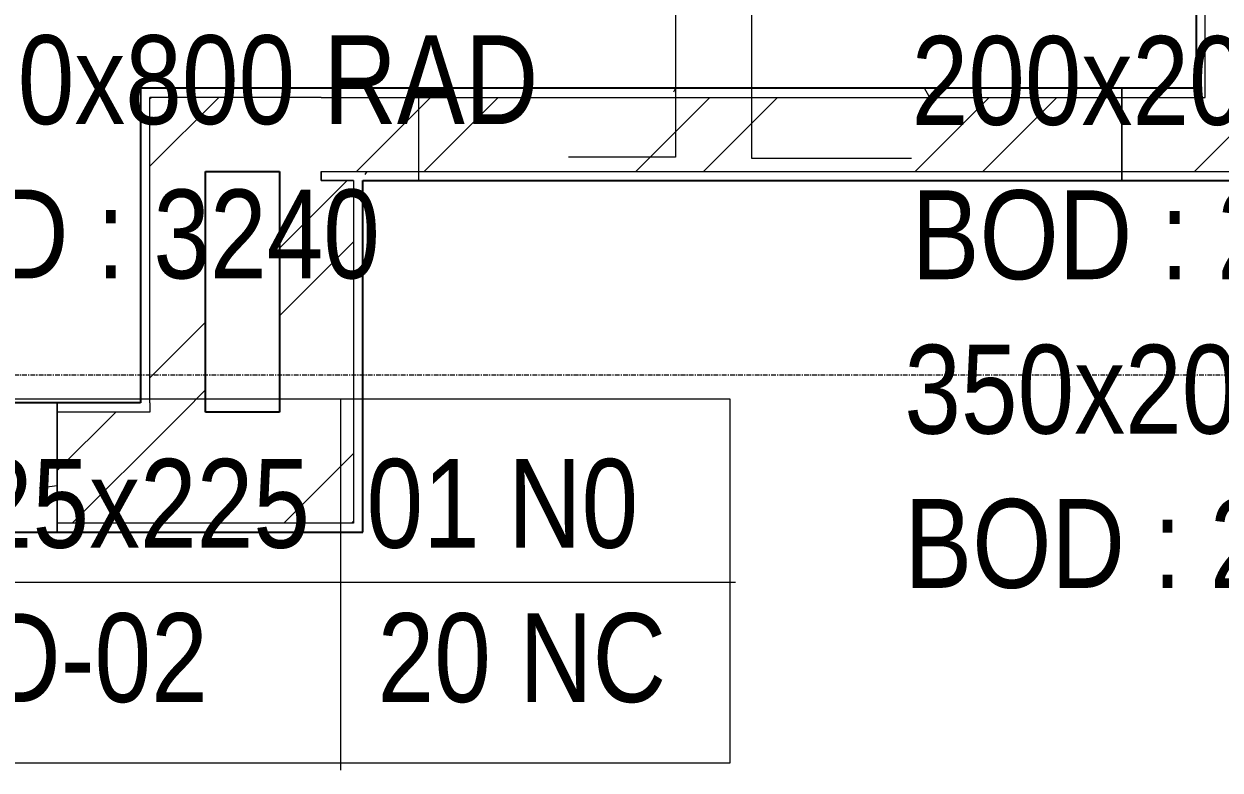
# Model space of a CAD drawing. Header units: inches. Extents: x -83664 to 20107, y -47222 to 19398.
# Drawn here: x -24262 to -21032, y -42332 to -40316 of the extents above; entities that cross this region are included whole.
import ezdxf

# ---------------------------------------------------------------- set-up
doc = ezdxf.new("R2010")
doc.units = ezdxf.units.IN
doc.header["$MEASUREMENT"] = 0
doc.linetypes.add('Grid Line', pattern=[22.225, 12.7, -3.175, 3.175, -3.175])
doc.layers.add('A-DETL', color=7, linetype='Continuous', lineweight=18, true_color=0x00a600)
for name, color, linetype, lineweight in [('A-WALL', 7, 'Continuous', 9), ('A-WALL-PATT', 7, 'Continuous', 25), ('G-ANNO-TEXT', 7, 'Continuous', 9), ('M-HVAC-DUCT-IDEN', 7, 'Continuous', 18), ('S-GRID', 7, 'Continuous', 9)]:
    doc.layers.add(name, color=color, linetype=linetype, lineweight=lineweight)
doc.styles.add('Arial Narrow_21', font='ARIALN.TTF', dxfattribs={"height": 240})
pattern_1 = [(0, (0, 0), (1219.2, 304.8), [50.292, -864.108, 50.292, -864.108, -4876.8]), (0, (0, 0), (1219.2, 304.8), [-1828.8, 50.292, -1778.508, 50.292, -864.108, -2133.6]), (0, (0, 0), (1219.2, 304.8), [-4572, 50.292, -559.308, 50.292, -1473.708]), (120, (457.2, 152.4), (-873.56454, 903.4582), [50.292, -864.108, 50.292, -864.108, -4876.8]), (120, (457.2, 152.4), (-873.56454, 903.4582), [-1828.8, 50.292, -1778.508, 50.292, -864.108, -2133.6]), (120, (457.2, 152.4), (-873.56454, 903.4582), [-4572, 50.292, -559.308, 50.292, -1473.708]), (240, (609.6, 762), (-345.63546, -1208.2582), [50.292, -864.108, 50.292, -864.108, -4876.8]), (240, (609.6, 762), (-345.63546, -1208.2582), [-1828.8, 50.292, -1778.508, 50.292, -864.108, -2133.6]), (240, (609.6, 762), (-345.63546, -1208.2582), [-4572, 50.292, -559.308, 50.292, -1473.708])]
pattern_2 = [(45, (0, 0), (-377.1708, 377.1708), []), (45, (0, 571.5), (-377.1708, 377.1708), [])]

# ---------------------------------------------------------------- blocks, each defined once
blk = doc.blocks.new('SMBZ_Hospital Arch Model_2026_01_29_rvt-1-FIRST FLOOR AC CONDITIONING LAYOUT - PART A')
at = {"layer": 'A-WALL-PATT', "lineweight": 9, "true_color": 0xbbbbbb}
h = blk.add_hatch(dxfattribs=at)
h.set_pattern_fill('FP_13', color=9, style=0, pattern_type=2)
h.set_pattern_definition(pattern_1)
h.paths.add_polyline_path([(130384.4, 57882.7), (130384.4, 62007.7), (130359.4, 62007.7), (130359.4, 57882.7)])
h = blk.add_hatch(dxfattribs=at)
h.set_pattern_fill('FP_12', color=9, style=0, pattern_type=2)
h.set_pattern_definition(pattern_2)
h.paths.add_polyline_path([(130584.4, 57857.7), (130584.4, 61807.7), (130384.4, 61807.7), (130384.4, 57857.7)])
h = blk.add_hatch(dxfattribs=at)
h.set_pattern_fill('FP_12', color=9, style=0, pattern_type=2)
h.set_pattern_definition(pattern_2)
h.paths.add_polyline_path([(127884.4, 57657.7), (127996.9, 57657.7), (127996.9, 57857.7), (127534.4, 57857.7), (127534.4, 57657.7), (127684.4, 57657.7)])
h = blk.add_hatch(dxfattribs=at)
h.set_pattern_fill('FP_12', color=9, style=0, pattern_type=2)
h.set_pattern_definition(pattern_2)
h.paths.add_polyline_path([(127996.9, 57657.7), (128659.4, 57657.7), (128659.4, 57857.7), (127996.9, 57857.7)])
h = blk.add_hatch(dxfattribs=at)
h.set_pattern_fill('FP_13', color=9, style=0, pattern_type=2)
h.set_pattern_definition(pattern_1)
h.paths.add_polyline_path([(131332.4, 57857.7), (131780.1, 57857.7), (131780.1, 57882.7), (130609.4, 57882.7), (130609.4, 57857.7)])
h.paths.add_polyline_path([(129750.1, 57857.7), (130384.4, 57857.7), (130384.4, 57882.7), (128659.4, 57882.7), (128659.4, 57857.7)])
h = blk.add_hatch(dxfattribs=at)
h.set_pattern_fill('FP_12', color=9, style=0, pattern_type=2)
h.set_pattern_definition(pattern_2)
h.paths.add_polyline_path([(131780.1, 57657.7), (131780.1, 57857.7), (128659.4, 57857.7), (128659.4, 57657.7), (131332.4, 57657.7)])
h = blk.add_hatch(dxfattribs=at)
h.set_pattern_fill('FP_12', color=9, style=0, pattern_type=2)
h.set_pattern_definition(pattern_2)
h.paths.add_polyline_path([(127684.4, 57007.7), (127684.4, 57657.7), (127534.4, 57657.7), (127534.4, 57007.7), (127596.9, 57007.7)])
h = blk.add_hatch(dxfattribs=at)
h.set_pattern_fill('FP_12', color=9, style=0, pattern_type=2)
h.set_pattern_definition(pattern_2)
h.paths.add_polyline_path([(127884.4, 57007.7), (128084.4, 57007.7), (128084.4, 57632.7), (127996.9, 57632.7), (127996.9, 57657.7), (127884.4, 57657.7), (127884.4, 57479.2)])
h = blk.add_hatch(dxfattribs=at)
h.set_pattern_fill('FP_13', color=9, style=0, pattern_type=2)
h.set_pattern_definition(pattern_1)
h.paths.add_polyline_path([(128659.4, 57632.7), (128659.4, 57657.7), (127996.9, 57657.7), (127996.9, 57632.7), (128167.9, 57632.7)])
h = blk.add_hatch(dxfattribs=at)
h.set_pattern_fill('FP_13', color=9, style=0, pattern_type=2)
h.set_pattern_definition(pattern_1)
h.paths.add_polyline_path([(128659.4, 57632.7), (131780.1, 57632.7), (131780.1, 57657.7), (128659.4, 57657.7)])
h = blk.add_hatch(dxfattribs=at)
h.set_pattern_fill('FP_13', color=9, style=0, pattern_type=2)
h.set_pattern_definition(pattern_1)
h.paths.add_polyline_path([(128084.4, 56707.7), (128109.4, 56707.7), (128109.4, 57632.7), (128084.4, 57632.7), (128084.4, 56849.2)])
h = blk.add_hatch(dxfattribs=at)
h.set_pattern_fill('FP_14', color=9, style=0, pattern_type=2)
h.set_pattern_definition([(50, (0, 0), (1093.1044, -95.634), [114.3, -1257.3]), (355, (0, 0), (-211.4575, 1146.341), [91.44, -1005.84]), (100.451, (91.1, -8), (881.656, 1050.7), [97.14, -1068.54]), (46.184, (0, 304.8), (1626.475, -252.257), [171.45, -1885.95]), (96.636, (135.5, 283.8), (1424.416, 1484.565), [145.71, -1602.811]), (351.184, (0, 304.8), (1424.43, 1484.551), [137.16, -1508.76]), (21, (152.4, 228.6), (909.6863, -613.591), [114.3, -1257.3]), (326, (152.4, 228.6), (370.812, 1105.129), [91.44, -1005.84]), (71.451, (228.2, 177.5), (1280.503, 491.528), [97.14, -1068.54]), (37.5, (0, 0), (18.5313, 507.3303), [50.292, -943.356, 50.292, -970.788, -1009.65]), (37.5, (0, 0), (18.5313, 507.3303), [-2014.728, 50.292, -959.358]), (7.5, (0, 0), (400.9178, 601.0836), [50.292, -531.876, 50.292, -920.496, -384.81]), (7.5, (0, 0), (400.9178, 601.0836), [-1552.956, 50.292, -334.518]), (327.5, (-339.85, 0), (813.5452, -34.3737), [50.292, -330.708, 50.292, -1138.428, -1577.34]), (327.5, (-339.85, 0), (813.5452, -34.3737), [-1569.72, 50.292, -1527.048]), (317.5, (-492.25, 0), (888.7755, 152.56), [50.292, -445.008, 50.292, -739.14, -1120.14]), (317.5, (-492.25, 0), (888.7755, 152.56), [-1284.732, 50.292, -1069.848])])
h.paths.add_polyline_path([(127284.4, 56682.7), (127284.4, 57032.7), (124909.4, 57032.7), (124909.4, 56682.7), (126585.6, 56682.7)])
h = blk.add_hatch(dxfattribs=at)
h.set_pattern_fill('FP_13', color=9, style=0, pattern_type=2)
h.set_pattern_definition(pattern_1)
h.paths.add_polyline_path([(127284.4, 57007.7), (127534.4, 57007.7), (127534.4, 57032.7), (127284.4, 57032.7)])
h = blk.add_hatch(dxfattribs=at)
h.set_pattern_fill('FP_12', color=9, style=0, pattern_type=2)
h.set_pattern_definition(pattern_2)
h.paths.add_polyline_path([(127284.4, 56707.7), (127596.9, 56707.7), (127596.9, 57007.7), (127284.4, 57007.7)])
h = blk.add_hatch(dxfattribs=at)
h.set_pattern_fill('FP_12', color=9, style=0, pattern_type=2)
h.set_pattern_definition(pattern_2)
h.paths.add_polyline_path([(128084.4, 56707.7), (128084.4, 57007.7), (127596.9, 57007.7), (127596.9, 56707.7)])
h = blk.add_hatch(dxfattribs=at)
h.set_pattern_fill('FP_13', color=9, style=0, pattern_type=2)
h.set_pattern_definition(pattern_1)
h.paths.add_polyline_path([(127596.9, 56682.7), (128109.4, 56682.7), (128109.4, 56707.7), (127596.9, 56707.7)])
at = {"layer": 'A-WALL', "color": 9, "lineweight": 25, "true_color": 0xbbbbbb}
for p, q in [((130359.4, 61782.7), (130359.4, 57882.7)), ((127996.9, 57882.7), (127509.4, 57882.7)), ((127509.4, 57882.7), (127509.4, 57857.7)), ((127509.4, 57857.7), (127509.4, 57657.7)), ((128659.4, 57882.7), (127996.9, 57882.7)), ((130359.4, 57882.7), (128659.4, 57882.7)), ((127509.4, 57657.7), (127509.4, 57032.7)), ((127684.4, 57007.7), (127684.4, 57657.7)), ((127684.4, 57657.7), (127884.4, 57657.7)), ((127884.4, 57657.7), (127884.4, 57007.7)), ((128109.4, 57632.7), (128659.4, 57632.7)), ((128109.4, 57007.7), (128109.4, 57632.7)), ((128659.4, 57632.7), (131780.1, 57632.7)), ((127284.4, 57032.7), (124909.4, 57032.7)), ((127509.4, 57032.7), (127284.4, 57032.7)), ((127884.4, 57007.7), (127684.4, 57007.7)), ((128109.4, 56707.7), (128109.4, 57007.7)), ((128109.4, 56682.7), (128109.4, 56707.7)), ((124909.4, 56682.7), (127284.4, 56682.7)), ((127284.4, 56682.7), (127596.9, 56682.7)), ((127596.9, 56682.7), (128109.4, 56682.7))]:
    blk.add_line(p, q, dxfattribs=at)
at = {"layer": 'A-WALL', "color": 9, "true_color": 0xbbbbbb}
for p, q in [((130359.4, 61782.7), (130359.4, 57882.7)), ((130384.4, 57882.7), (130384.4, 61782.7)), ((127509.4, 57657.7), (127509.4, 57882.7)), ((127996.9, 57882.7), (127509.4, 57882.7)), ((127534.4, 57657.7), (127534.4, 57857.7)), ((127996.9, 57857.7), (127534.4, 57857.7)), ((128259.4, 57882.7), (127996.9, 57882.7)), ((127996.9, 57857.7), (128659.4, 57857.7)), ((128659.4, 57882.7), (128259.4, 57882.7)), ((128259.4, 57882.7), (128259.4, 57632.7)), ((128259.4, 57882.7), (128259.4, 57632.7)), ((130159.4, 57882.7), (128659.4, 57882.7)), ((128659.4, 57857.7), (130384.4, 57857.7)), ((130359.4, 57882.7), (130159.4, 57882.7)), ((130159.4, 57632.7), (130159.4, 57882.7)), ((130159.4, 57882.7), (130159.4, 57632.7)), ((130384.4, 57857.7), (130384.4, 57882.7)), ((127509.4, 57657.7), (127509.4, 57032.7)), ((127534.4, 57032.7), (127534.4, 57657.7)), ((127684.4, 57007.7), (127684.4, 57657.7)), ((127684.4, 57657.7), (127884.4, 57657.7)), ((127884.4, 57657.7), (127884.4, 57007.7)), ((127996.9, 57657.7), (127996.9, 57632.7)), ((127996.9, 57657.7), (128659.4, 57657.7)), ((127996.9, 57632.7), (127996.9, 57657.7)), ((128659.4, 57657.7), (131780.1, 57657.7)), ((127996.9, 57632.7), (128084.4, 57632.7)), ((128084.4, 57632.7), (127996.9, 57632.7)), ((128084.4, 57632.7), (128084.4, 57007.7)), ((128109.4, 57632.7), (128259.4, 57632.7)), ((128109.4, 57007.7), (128109.4, 57632.7)), ((128259.4, 57632.7), (128659.4, 57632.7)), ((128659.4, 57632.7), (130159.4, 57632.7)), ((130159.4, 57632.7), (130694.7, 57632.7)), ((127284.4, 57032.7), (124909.4, 57032.7)), ((127284.4, 57007.7), (127284.4, 57032.7)), ((127284.4, 57032.7), (127284.4, 57007.7)), ((127509.4, 57032.7), (127284.4, 57032.7)), ((127534.4, 57032.7), (127534.4, 57007.7)), ((127284.4, 56707.7), (127284.4, 57007.7)), ((127534.4, 57007.7), (127284.4, 57007.7)), ((127284.4, 57007.7), (127284.4, 56707.7)), ((127884.4, 57007.7), (127684.4, 57007.7)), ((128084.4, 57007.7), (128084.4, 56707.7)), ((128109.4, 57007.7), (128109.4, 56682.7)), ((127284.4, 56682.7), (127284.4, 56707.7)), ((127596.9, 56707.7), (127284.4, 56707.7)), ((127284.4, 56707.7), (127284.4, 56682.7)), ((128084.4, 56707.7), (127596.9, 56707.7)), ((124909.4, 56682.7), (127284.4, 56682.7)), ((127284.4, 56682.7), (127596.9, 56682.7)), ((127596.9, 56682.7), (128109.4, 56682.7))]:
    blk.add_line(p, q, dxfattribs=at)

msp = doc.modelspace()

# ---------------------------------------------------------------- linework, layer by layer
at = {"layer": 'A-DETL', "color": 7, "lineweight": 9}
for p, q in [((-23407.9, -41331.8), (-23407.9, -42331.8)), ((-24620.8, -41823.9), (-22340.8, -41823.9))]:
    msp.add_line(p, q, dxfattribs=at)
at = {"layer": 'G-ANNO-TEXT', "flags": 128}
msp.add_lwpolyline([(-24620, -41328.9), (-22356.5, -41328.9), (-22356.5, -42312.9), (-24620, -42312.9)], close=True, dxfattribs=at)
at = {"layer": 'M-HVAC-DUCT-IDEN', "lineweight": 9}
for p, q in [((-22502.8, -39226.5), (-22502.8, -40676.3)), ((-22297.7, -39942), (-22297.7, -40678.5)), ((-22502.8, -40676.3), (-22792.3, -40676.3)), ((-22297.7, -40678.5), (-21865.3, -40678.5))]:
    msp.add_line(p, q, dxfattribs=at)
at = {"layer": 'S-GRID', "color": 254, "linetype": 'Grid Line', "true_color": 0xdcdcdc}
msp.add_line((20106.7, -41264.5), (-81517, -41264.5), dxfattribs=at)

# ---------------------------------------------------------------- block references
at = {"lineweight": 5}
msp.add_blockref('SMBZ_Hospital Arch Model_2026_01_29_rvt-1-FIRST FLOOR AC CONDITIONING LAYOUT - PART A', (-151456.7, -98372.2), dxfattribs=at)

# ---------------------------------------------------------------- texts
at = {"layer": 'G-ANNO-TEXT', "char_height": 240, "attachment_point": 1, "style": 'Arial Narrow_21'}
for s, insert, width in [('225x225  01 N0', (-24545, -41491.3), 2441.138), ('SD-02      20 NC', (-24545, -41908), 2549.366)]:
    msp.add_mtext(s, dxfattribs=dict(at, insert=insert, width=width))
at = {"layer": 'M-HVAC-DUCT-IDEN', "lineweight": 9, "char_height": 240, "attachment_point": 1, "style": 'Arial Narrow_21'}
for s, insert, width in [('1400x800 RAD', (-24737.8, -40346.7), 2344.936), ('200x200 SAD', (-21865.3, -40348.9), 2128.48), ('BOD : 3240', (-24737.8, -40763.4), 1803.797), ('BOD : 2945', (-21865.3, -40765.6), 1803.797), ('350x200 SAD', (-21885, -41182.9), 2128.48), ('BOD : 2885', (-21885, -41599.6), 1803.797)]:
    msp.add_mtext(s, dxfattribs=dict(at, insert=insert, width=width))

doc.saveas('drawing.dxf')
